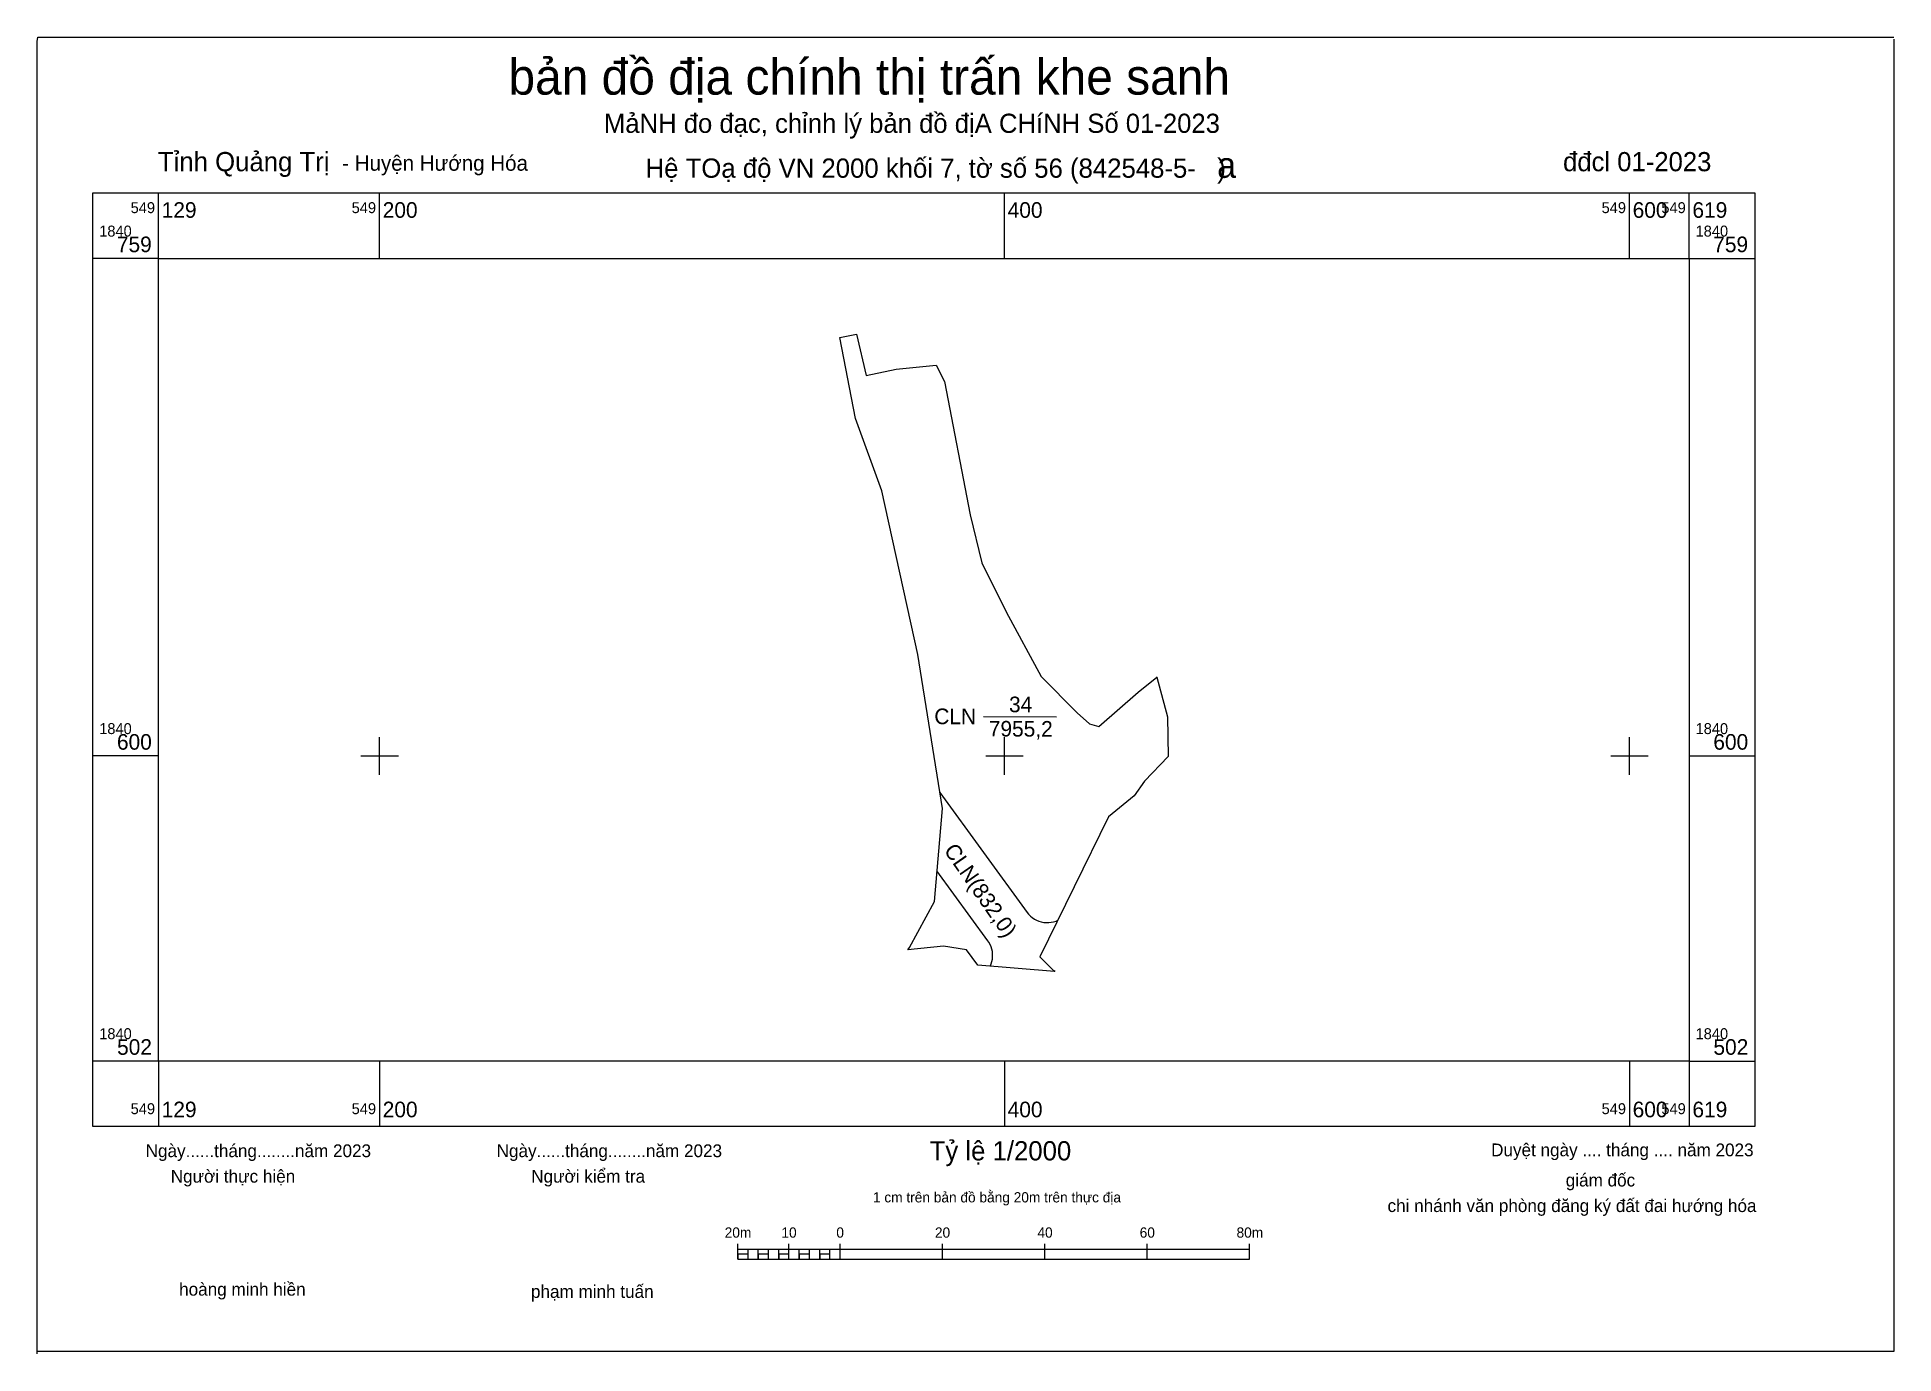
# Model space of a CAD drawing. Extents: x 549090 to 549685, y 1840409 to 1840830.
import ezdxf

# ---------------------------------------------------------------- set-up
doc = ezdxf.new("R2010")
doc.units = 0
for name, color, linetype in [('Level 1', 7, 'Continuous'), ('Level 10', 7, 'Continuous'), ('Level 11', 7, 'Continuous'), ('Level 13', 7, 'Continuous'), ('Level 16', 7, 'Continuous'), ('Level 2', 7, 'Continuous'), ('Level 4', 7, 'Continuous'), ('Level 50', 7, 'Continuous'), ('Level 63', 7, 'Continuous')]:
    doc.layers.add(name, color=color, linetype=linetype)

msp = doc.modelspace()

# ---------------------------------------------------------------- linework, layer by layer
at = {"layer": 'Level 10'}
msp.add_lwpolyline([(549369.08, 1840537.96), (549369.6, 1840538.75), (549377.53, 1840553.43), (549380.1, 1840583.2), (549372.22, 1840632.51), (549360.72, 1840684.87), (549352.34, 1840708.01), (549347.27, 1840733.93), (549352.64, 1840735.03), (549355.74, 1840721.74), (549365.32, 1840723.76), (549378.11, 1840725.08), (549380.82, 1840719.84), (549388.98, 1840677.18), (549392.74, 1840661.75), (549400.49, 1840646.15), (549411.74, 1840625.45), (549423.23, 1840613.83), (549427.15, 1840610.28), (549430.22, 1840609.43), (549442.76, 1840620.42), (549448.73, 1840625.2), (549452.13, 1840612.5), (549452.32, 1840599.86), (549444.76, 1840591.88), (549441.45, 1840587.26), (549433.23, 1840580.47), (549411.29, 1840535.7), (549415.93, 1840531.06), (549391.49, 1840533.09), (549387.85, 1840537.99), (549380.42, 1840539.09), (549369.08, 1840537.96)], dxfattribs=at)
at = {"layer": 'Level 11'}
for p, q in [((549090.41, 1840828.65), (549090.58, 1840830.04)), ((549090.41, 1840408.65), (549090.41, 1840828.65)), ((549090.58, 1840830.04), (549684.58, 1840830.04)), ((549684.59, 1840829.4), (549684.59, 1840409.4)), ((549684.58, 1840409.4), (549090.58, 1840409.4))]:
    msp.add_line(p, q, dxfattribs=at)
at = {"layer": 'Level 13'}
msp.add_line((549393.3, 1840612.63), (549416.66, 1840612.56), dxfattribs=at)
at = {"layer": 'Level 16'}
for p, q in [((549347.27, 1840733.93), (549347.27, 1840733.93)), ((549448.73, 1840625.2), (549448.87, 1840625.31)), ((549448.73, 1840625.2), (549448.87, 1840625.31)), ((549415.93, 1840531.06), (549416.15, 1840531.39))]:
    msp.add_line(p, q, dxfattribs=at)
at = {"layer": 'Level 2'}
for p, q in [((549314.63, 1840438.93), (549314.63, 1840443.84)), ((549314.63, 1840442.2), (549478.42, 1840442.2)), ((549317.91, 1840438.93), (549317.91, 1840442.2)), ((549321.18, 1840438.93), (549321.18, 1840442.2)), ((549324.46, 1840438.93), (549324.46, 1840442.2)), ((549327.74, 1840438.93), (549327.74, 1840442.2)), ((549331.01, 1840438.93), (549331.01, 1840443.84)), ((549334.29, 1840438.93), (549334.29, 1840442.2)), ((549337.56, 1840438.93), (549337.56, 1840442.2)), ((549340.84, 1840438.93), (549340.84, 1840442.2)), ((549344.11, 1840438.93), (549344.11, 1840442.2)), ((549347.39, 1840438.93), (549347.39, 1840443.84)), ((549380.15, 1840438.93), (549380.15, 1840443.84)), ((549412.91, 1840438.93), (549412.91, 1840443.84)), ((549445.67, 1840438.93), (549445.67, 1840443.84)), ((549478.42, 1840438.93), (549478.42, 1840443.84)), ((549314.63, 1840438.93), (549478.42, 1840438.93))]:
    msp.add_line(p, q, dxfattribs=at)
for points in [[(549314.63, 1840438.93), (549317.91, 1840438.93), (549317.91, 1840440.56), (549314.63, 1840440.56)], [(549321.18, 1840438.93), (549324.46, 1840438.93), (549324.46, 1840440.56), (549321.18, 1840440.56)], [(549327.74, 1840438.93), (549331.01, 1840438.93), (549331.01, 1840440.56), (549327.74, 1840440.56)], [(549334.29, 1840438.93), (549337.56, 1840438.93), (549337.56, 1840440.56), (549334.29, 1840440.56)], [(549340.84, 1840438.93), (549344.11, 1840438.93), (549344.11, 1840440.56), (549340.84, 1840440.56)]]:
    msp.add_lwpolyline(points, close=True, dxfattribs=at)
at = {"layer": 'Level 50'}
for points in [[(549379.29, 1840588.25), (549407.19, 1840549.95), (549407.7, 1840549.33), (549408.26, 1840548.76), (549408.88, 1840548.25), (549409.54, 1840547.81), (549410.24, 1840547.43), (549410.98, 1840547.13), (549411.75, 1840546.9), (549412.54, 1840546.74), (549413.33, 1840546.67), (549414.13, 1840546.68), (549414.93, 1840546.77), (549415.71, 1840546.93), (549416.47, 1840547.17), (549417.03, 1840547.42)], [(549395.46, 1840532.76), (549395.74, 1840533.44), (549395.97, 1840534.21), (549396.12, 1840534.99), (549396.19, 1840535.79), (549396.19, 1840536.59), (549396.1, 1840537.38), (549395.93, 1840538.16), (549395.69, 1840538.93), (549395.37, 1840539.66), (549394.98, 1840540.36), (549394.67, 1840540.83), (549378.37, 1840563.19)]]:
    msp.add_lwpolyline(points, dxfattribs=at)
at = {"layer": 'Level 63'}
for p, q in [((549129.27, 1840759.22), (549129.27, 1840780.22)), ((549200, 1840759.22), (549200, 1840780.22)), ((549400, 1840759.22), (549400, 1840780.22)), ((549600, 1840759.22), (549600, 1840780.22)), ((549619.13, 1840759.22), (549619.13, 1840780.22)), ((549129.27, 1840759.22), (549108.27, 1840759.22)), ((549619.13, 1840759.22), (549640.13, 1840759.22)), ((549200, 1840594), (549200, 1840606)), ((549400, 1840594), (549400, 1840606)), ((549600, 1840594), (549600, 1840606)), ((549129.27, 1840600), (549108.27, 1840600)), ((549194, 1840600), (549206, 1840600)), ((549394, 1840600), (549406, 1840600)), ((549594, 1840600), (549606, 1840600)), ((549619.13, 1840600), (549640.13, 1840600)), ((549129.27, 1840502.36), (549108.27, 1840502.36)), ((549129.27, 1840502.36), (549129.27, 1840481.36)), ((549200, 1840502.36), (549200, 1840481.36)), ((549400, 1840502.36), (549400, 1840481.36)), ((549600, 1840502.36), (549600, 1840481.36)), ((549619.13, 1840502.36), (549619.13, 1840481.36)), ((549619.13, 1840502.36), (549640.13, 1840502.36))]:
    msp.add_line(p, q, dxfattribs=at)
for points in [[(549108.27, 1840780.22), (549640.13, 1840780.22), (549640.13, 1840481.36), (549108.27, 1840481.36), (549108.27, 1840780.22)], [(549129.27, 1840759.22), (549619.13, 1840759.22), (549619.13, 1840502.36), (549129.27, 1840502.36), (549129.27, 1840759.22)]]:
    msp.add_lwpolyline(points, dxfattribs=at)

# ---------------------------------------------------------------- texts
at = {"layer": 'Level 1'}
msp.add_text('CLN(832,0)', height=5, rotation=304.86288, dxfattribs=at).set_placement((549380.39, 1840569.77))
at = {"layer": 'Level 13'}
msp.add_text('34', height=5, rotation=359.82122, dxfattribs=at).set_placement((549401.42, 1840614))
at = {"layer": 'Level 2'}
for s, height, p in [('bản đồ địa chính thị trấn khe sanh', 11.4617, (549241.23, 1840811.64)), ('MảNH đo đạc, chỉnh lý bản đồ địA CHíNH Số 01-2023', 6.1394, (549271.79, 1840799.4)), ('Tỉnh Quảng Trị ', 6.1565, (549129.06, 1840787.12)), ('- Huyện Hướng Hóa', 4.9121, (549188.02, 1840787.28)), ('Hệ TOạ độ VN 2000 khối 7, tờ số 56 (842548-5-   )', 6.1565, (549285.12, 1840785.04)), (' đđcl 01-2023', 6.1397, (549576.44, 1840787.12)), ('Ngày......tháng........năm 2023', 4.0944, (549125.14, 1840471.6)), ('Ngày......tháng........năm 2023', 4.0944, (549237.46, 1840471.6)), ('Tỷ lệ 1/2000', 6.1582, (549376.02, 1840470.56)), ('Duyệt ngày .... tháng .... năm 2023', 4.0944, (549555.7, 1840471.88)), ('Người thực hiện', 4.0944, (549133.16, 1840463.44)), ('Người kiểm tra', 4.0944, (549248.52, 1840463.44)), ('giám đốc', 4.094, (549579.59, 1840462.22)), ('1 cm trên bản đồ bằng 20m trên thực địa', 3.2753, (549357.88, 1840457.12)), ('chi nhánh văn phòng đăng ký đất đai hướng hóa', 4.0944, (549522.56, 1840454.04)), ('20m', 3.275, (549310.44, 1840445.84)), ('10', 3.275, (549328.6, 1840445.84)), ('0', 3.28, (549346.16, 1840445.84)), ('20', 3.275, (549377.72, 1840445.84)), ('40', 3.275, (549410.52, 1840445.84)), ('60', 3.275, (549443.24, 1840445.84)), ('80m', 3.275, (549474.24, 1840445.84)), ('hoàng minh hiền', 4.0944, (549135.85, 1840427.28)), ('phạm minh tuấn', 4.0944, (549248.44, 1840426.56))]:
    msp.add_text(s, height=height, dxfattribs=at).set_placement(p)
msp.add_text('CLN', height=5, rotation=359.82122, dxfattribs=at).set_placement((549377.52, 1840610.18))
at = {"layer": 'Level 4'}
msp.add_text('7955,2', height=5, rotation=359.82122, dxfattribs=at).set_placement((549394.96, 1840606.23))
at = {"layer": 'Level 63'}
for s, height, p in [('a', 8.18, (549468.02, 1840785.01)), ('549', 3.5, (549120.33, 1840773.72)), ('129', 5, (549130.27, 1840772.22)), ('549', 3.5, (549191.06, 1840773.72)), ('200', 5, (549201, 1840772.22)), ('400', 5, (549401, 1840772.22)), ('549', 3.5, (549591.06, 1840773.72)), ('600', 5, (549601, 1840772.22)), ('549', 3.5, (549610.19, 1840773.72)), ('619', 5, (549620.13, 1840772.22)), ('1840', 3.5, (549110.27, 1840766.22)), ('1840', 3.5, (549621.13, 1840766.22)), ('759', 5, (549115.93, 1840761.22)), ('759', 5, (549626.79, 1840761.22)), ('1840', 3.5, (549110.27, 1840607)), ('600', 5, (549115.95, 1840602)), ('1840', 3.5, (549621.13, 1840607)), ('600', 5, (549626.82, 1840602)), ('1840', 3.5, (549110.27, 1840509.36)), ('1840', 3.5, (549621.13, 1840509.36)), ('502', 5, (549115.99, 1840504.36)), ('502', 5, (549626.85, 1840504.36)), ('549', 3.5, (549120.33, 1840485.36)), ('129', 5, (549130.27, 1840484.36)), ('549', 3.5, (549191.06, 1840485.36)), ('200', 5, (549201, 1840484.36)), ('400', 5, (549401, 1840484.36)), ('549', 3.5, (549591.06, 1840485.36)), ('600', 5, (549601, 1840484.36)), ('549', 3.5, (549610.19, 1840485.36)), ('619', 5, (549620.13, 1840484.36))]:
    msp.add_text(s, height=height, dxfattribs=at).set_placement(p)

doc.saveas('drawing.dxf')
